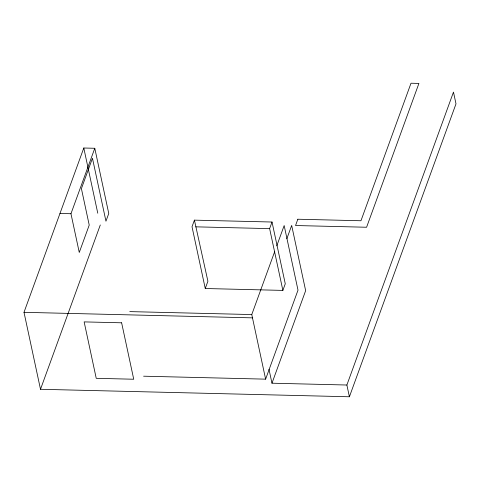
<?xml version="1.0" encoding="UTF-8"?>
<svg xmlns="http://www.w3.org/2000/svg" width="480" height="480" viewBox="0 0 480 480"><rect width="100%" height="100%" fill="white"/><g stroke="black" fill="none" stroke-linecap="round" stroke-linejoin="round"><path stroke-width="0.72" d="M349.404 396.774L346.878 385.02L453.48 92.088L456 103.842L349.404 396.774L40.5 389.286L24 312.318L83.79 148.008L94.782 148.278L108.762 213.486L105.954 221.196L92.46 158.25L81.408 188.622L89.226 225.09L79.266 252.456L70.962 213.726L94.782 148.278M40.5 389.286L100.296 224.976M194.424 220.14L192.018 226.746L205.26 288.516L282.87 290.4L285.27 283.794L272.028 222.024L194.424 220.14L207.906 281.238L205.26 288.516M282.87 290.4L269.628 228.624L272.028 222.024M143.604 376.194L265.62 379.152L251.772 314.562L274.728 251.484M276.768 245.88L284.166 225.552L298.008 290.142L265.62 379.152M286.824 238.758L291.672 225.432L305.652 290.646L271.974 383.202L346.878 385.02M59.976 213.462L70.962 213.726M195.75 226.836L269.628 228.624M129.762 311.61L251.772 314.562M24 312.318L252.756 317.862M268.986 369.282L271.974 383.202M83.79 148.008L97.776 213.222M297.84 219.222L295.542 225.528L366.582 227.25L418.92 83.418L411.006 83.226L360.96 220.752L297.84 219.222M121.626 322.8L84.144 321.894L96.24 378.324L133.728 379.23L121.626 322.8"/></g></svg>
